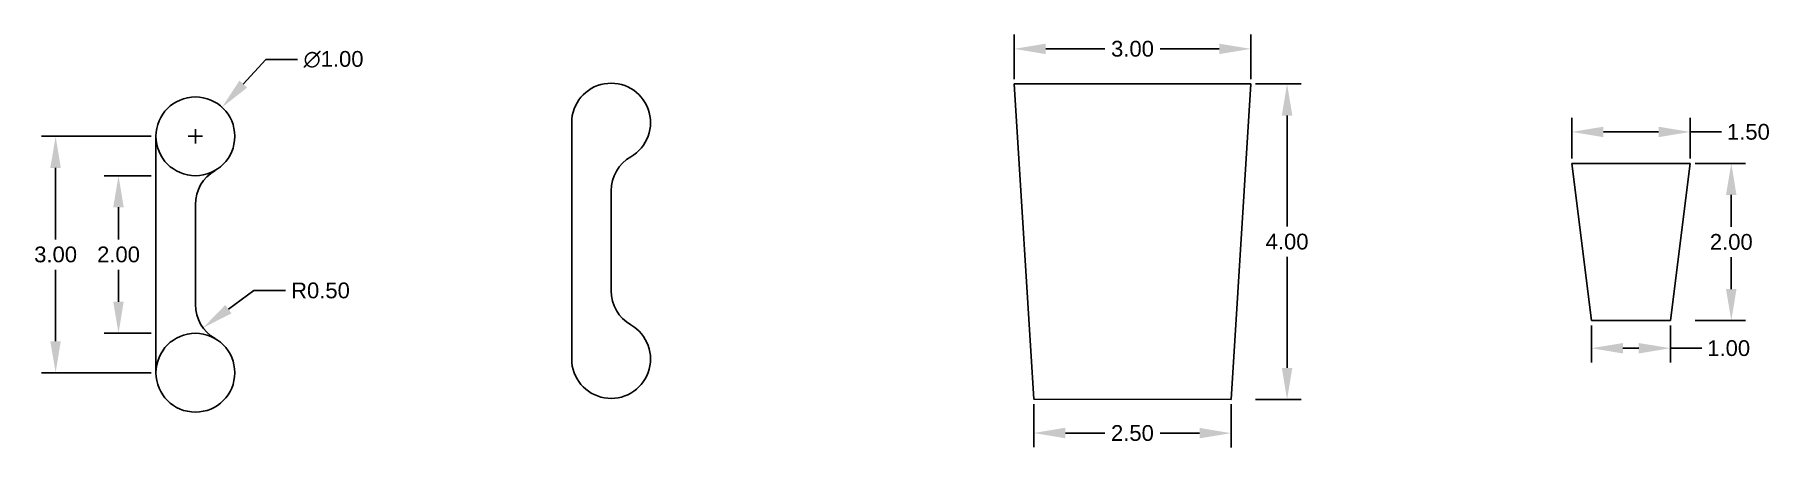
# Model space of a CAD drawing. Header units: centimetres. Extents: x 2.9 to 24.9, y 1 to 6.2.
import ezdxf

# ---------------------------------------------------------------- set-up
doc = ezdxf.new("R2010")
doc.units = ezdxf.units.CM
doc.layers.add('Cotare', color=3, linetype='Continuous')
doc.layers.add('Picior pliant', color=141, linetype='Continuous')
doc.styles.get("Standard").update_dxf_attribs({"font": 'arial.ttf'})
doc.dimstyles.get("Standard").update_dxf_attribs({"dimtxt": 0.2, "dimasz": 0.4, "dimexe": 0.18, "dimexo": 0.0625, "dimgap": 0.09, "dimtad": 0, "dimtih": 1, "dimtoh": 1, "dimzin": 0, "dimdsep": 46, "dimtxsty": 'Standard', "dimcen": 0.09, "dimadec": 0, "dimazin": 0, "dimtfac": 1, "dimtofl": 0, "dimtmove": 0, "dimatfit": 3, "dimfxl": 1, "dimtolj": 1, "dimtzin": 0, "dimarcsym": 0})

# ---------------------------------------------------------------- blocks, each defined once
blk = doc.blocks.new('*D1')
at = {"layer": 'Cotare', "color": 0, "lineweight": -2, "transparency": 16777216}
for p, q in [((4.339, 4.925), (2.948, 4.925)), ((3.128, 4.525), (3.128, 3.617)), ((3.128, 2.325), (3.128, 3.232)), ((4.339, 1.925), (2.948, 1.925))]:
    blk.add_line(p, q, dxfattribs=at)
at = {"layer": 'Cotare', "color": 0, "transparency": 16777216}
for points in [[(3.061, 4.525), (3.194, 4.525), (3.128, 4.925)], [(3.061, 2.325), (3.194, 2.325), (3.128, 1.925)]]:
    blk.add_solid(points, dxfattribs=at)
at = {"layer": 'Defpoints', "color": 0, "transparency": 16777216}
for p in [(4.401, 4.925), (3.128, 1.925), (4.401, 1.925)]:
    blk.add_point(p, dxfattribs=at)
at = {"layer": 'Cotare', "color": 0, "transparency": 16777216, "insert": (3.128, 3.425), "char_height": 0.2, "attachment_point": 5}
blk.add_mtext('\\A1;3.00', dxfattribs=at)
blk = doc.blocks.new('*D2')
at = {"layer": 'Cotare', "color": 0, "lineweight": -2, "transparency": 16777216}
for p, q in [((5.796, 5.901), (5.509, 5.588)), ((6.196, 5.901), (5.796, 5.901)), ((4.811, 4.925), (4.991, 4.925)), ((4.901, 4.835), (4.901, 5.015))]:
    blk.add_line(p, q, dxfattribs=at)
at = {"layer": 'Cotare', "color": 0, "transparency": 16777216}
blk.add_solid([(5.46, 5.633), (5.558, 5.543), (5.239, 5.293)], dxfattribs=at)
at = {"layer": 'Defpoints', "color": 0, "transparency": 16777216}
for p in [(5.239, 5.293), (4.563, 4.556)]:
    blk.add_point(p, dxfattribs=at)
at = {"layer": 'Cotare', "color": 0, "transparency": 16777216, "insert": (6.654, 5.901), "char_height": 0.2, "attachment_point": 5}
blk.add_mtext('\\A1;∅1.00', dxfattribs=at)
blk = doc.blocks.new('*D3')
at = {"layer": 'Cotare', "color": 0, "lineweight": -2, "transparency": 16777216}
for p, q in [((5.643, 2.968), (5.32, 2.731)), ((6.043, 2.968), (5.643, 2.968))]:
    blk.add_line(p, q, dxfattribs=at)
at = {"layer": 'Cotare', "color": 0, "transparency": 16777216}
blk.add_solid([(5.281, 2.785), (5.36, 2.678), (4.998, 2.495)], dxfattribs=at)
at = {"layer": 'Defpoints', "color": 0, "transparency": 16777216}
for p in [(5.401, 2.791), (4.998, 2.495)]:
    blk.add_point(p, dxfattribs=at)
at = {"layer": 'Cotare', "color": 0, "transparency": 16777216, "insert": (6.488, 2.968), "char_height": 0.2, "attachment_point": 5}
blk.add_mtext('\\A1;R0.50', dxfattribs=at)
blk = doc.blocks.new('*D4')
at = {"layer": 'Cotare', "color": 0, "lineweight": -2, "transparency": 16777216}
for p, q in [((4.339, 4.425), (3.746, 4.425)), ((3.926, 4.025), (3.926, 3.617)), ((3.926, 2.825), (3.926, 3.232)), ((4.339, 2.425), (3.746, 2.425))]:
    blk.add_line(p, q, dxfattribs=at)
at = {"layer": 'Cotare', "color": 0, "transparency": 16777216}
for points in [[(3.859, 4.025), (3.992, 4.025), (3.926, 4.425)], [(3.859, 2.825), (3.992, 2.825), (3.926, 2.425)]]:
    blk.add_solid(points, dxfattribs=at)
at = {"layer": 'Defpoints', "color": 0, "transparency": 16777216}
for p in [(4.401, 4.425), (3.926, 2.425), (4.401, 2.425)]:
    blk.add_point(p, dxfattribs=at)
at = {"layer": 'Cotare', "color": 0, "transparency": 16777216, "insert": (3.926, 3.425), "char_height": 0.2, "attachment_point": 5}
blk.add_mtext('\\A1;2.00', dxfattribs=at)
blk = doc.blocks.new('*D7')
at = {"layer": 'Cotare', "color": 0, "lineweight": -2, "transparency": 16777216}
for p, q in [((15.538, 1.526), (15.537, 0.98)), ((18.039, 1.524), (18.039, 0.978)), ((15.937, 1.16), (16.437, 1.16)), ((17.639, 1.159), (17.139, 1.159))]:
    blk.add_line(p, q, dxfattribs=at)
at = {"layer": 'Cotare', "color": 0, "transparency": 16777216}
for points in [[(15.937, 1.227), (15.937, 1.093), (15.537, 1.16)], [(17.639, 1.225), (17.639, 1.092), (18.039, 1.158)]]:
    blk.add_solid(points, dxfattribs=at)
at = {"layer": 'Defpoints', "color": 0, "transparency": 16777216}
for p in [(15.538, 1.588), (18.039, 1.587), (18.039, 1.158)]:
    blk.add_point(p, dxfattribs=at)
at = {"layer": 'Cotare', "color": 0, "transparency": 16777216, "insert": (16.788, 1.159), "char_height": 0.2, "attachment_point": 5}
blk.add_mtext('\\A1;2.50', dxfattribs=at)
blk = doc.blocks.new('*D8')
at = {"layer": 'Cotare', "color": 0, "lineweight": -2, "transparency": 16777216}
for p, q in [((15.289, 5.651), (15.289, 6.215)), ((18.289, 5.651), (18.289, 6.215)), ((15.689, 6.035), (16.439, 6.035)), ((17.889, 6.035), (17.138, 6.035))]:
    blk.add_line(p, q, dxfattribs=at)
at = {"layer": 'Cotare', "color": 0, "transparency": 16777216}
for points in [[(15.689, 6.101), (15.689, 5.968), (15.289, 6.035)], [(17.889, 6.101), (17.889, 5.968), (18.289, 6.035)]]:
    blk.add_solid(points, dxfattribs=at)
at = {"layer": 'Defpoints', "color": 0, "transparency": 16777216}
for p in [(18.289, 6.035), (15.289, 5.589), (18.289, 5.589)]:
    blk.add_point(p, dxfattribs=at)
at = {"layer": 'Cotare', "color": 0, "transparency": 16777216, "insert": (16.789, 6.035), "char_height": 0.2, "attachment_point": 5}
blk.add_mtext('\\A1;3.00', dxfattribs=at)
blk = doc.blocks.new('*D9')
at = {"layer": 'Cotare', "color": 0, "lineweight": -2, "transparency": 16777216}
for p, q in [((18.351, 5.589), (18.93, 5.589)), ((18.75, 5.189), (18.75, 3.78)), ((18.75, 1.986), (18.75, 3.395)), ((18.351, 1.586), (18.93, 1.586))]:
    blk.add_line(p, q, dxfattribs=at)
at = {"layer": 'Cotare', "color": 0, "transparency": 16777216}
for points in [[(18.683, 5.189), (18.817, 5.189), (18.75, 5.589)], [(18.683, 1.986), (18.817, 1.986), (18.75, 1.586)]]:
    blk.add_solid(points, dxfattribs=at)
at = {"layer": 'Defpoints', "color": 0, "transparency": 16777216}
for p in [(18.289, 5.589), (18.289, 1.586), (18.75, 1.586)]:
    blk.add_point(p, dxfattribs=at)
at = {"layer": 'Cotare', "color": 0, "transparency": 16777216, "insert": (18.75, 3.588), "char_height": 0.2, "attachment_point": 5}
blk.add_mtext('\\A1;4.00', dxfattribs=at)
blk = doc.blocks.new('*D10')
at = {"layer": 'Cotare', "color": 0, "lineweight": -2, "transparency": 16777216}
for p, q in [((22.362, 4.644), (22.362, 5.161)), ((23.862, 4.644), (23.862, 5.161)), ((22.762, 4.981), (23.462, 4.981)), ((23.862, 4.981), (24.262, 4.981))]:
    blk.add_line(p, q, dxfattribs=at)
at = {"layer": 'Cotare', "color": 0, "transparency": 16777216}
for points in [[(22.762, 5.047), (22.762, 4.914), (22.362, 4.981)], [(23.462, 5.047), (23.462, 4.914), (23.862, 4.981)]]:
    blk.add_solid(points, dxfattribs=at)
at = {"layer": 'Defpoints', "color": 0, "transparency": 16777216}
for p in [(23.862, 4.981), (22.362, 4.582), (23.862, 4.582)]:
    blk.add_point(p, dxfattribs=at)
at = {"layer": 'Cotare', "color": 0, "transparency": 16777216, "insert": (24.602, 4.981), "char_height": 0.2, "attachment_point": 5}
blk.add_mtext('\\A1;1.50', dxfattribs=at)
blk = doc.blocks.new('*D11')
at = {"layer": 'Cotare', "color": 0, "lineweight": -2, "transparency": 16777216}
for p, q in [((22.61, 2.524), (22.61, 2.056)), ((23.612, 2.524), (23.612, 2.056)), ((23.01, 2.236), (23.212, 2.236)), ((23.612, 2.236), (24.012, 2.236))]:
    blk.add_line(p, q, dxfattribs=at)
at = {"layer": 'Cotare', "color": 0, "transparency": 16777216}
for points in [[(23.01, 2.302), (23.01, 2.169), (22.61, 2.236)], [(23.212, 2.302), (23.212, 2.169), (23.612, 2.236)]]:
    blk.add_solid(points, dxfattribs=at)
at = {"layer": 'Defpoints', "color": 0, "transparency": 16777216}
for p in [(22.61, 2.587), (23.612, 2.587), (23.612, 2.236)]:
    blk.add_point(p, dxfattribs=at)
at = {"layer": 'Cotare', "color": 0, "transparency": 16777216, "insert": (24.352, 2.236), "char_height": 0.2, "attachment_point": 5}
blk.add_mtext('\\A1;1.00', dxfattribs=at)
blk = doc.blocks.new('*D12')
at = {"layer": 'Cotare', "color": 0, "lineweight": -2, "transparency": 16777216}
for p, q in [((23.925, 4.582), (24.565, 4.582)), ((24.385, 4.182), (24.385, 3.776)), ((24.385, 2.986), (24.385, 3.392)), ((23.925, 2.586), (24.565, 2.586))]:
    blk.add_line(p, q, dxfattribs=at)
at = {"layer": 'Cotare', "color": 0, "transparency": 16777216}
for points in [[(24.318, 4.182), (24.451, 4.182), (24.385, 4.582)], [(24.318, 2.986), (24.451, 2.986), (24.385, 2.586)]]:
    blk.add_solid(points, dxfattribs=at)
at = {"layer": 'Defpoints', "color": 0, "transparency": 16777216}
for p in [(23.862, 4.582), (23.862, 2.586), (24.385, 2.586)]:
    blk.add_point(p, dxfattribs=at)
at = {"layer": 'Cotare', "color": 0, "transparency": 16777216, "insert": (24.385, 3.584), "char_height": 0.2, "attachment_point": 5}
blk.add_mtext('\\A1;2.00', dxfattribs=at)

msp = doc.modelspace()

# ---------------------------------------------------------------- linework, layer by layer
at = {"layer": 'Picior pliant'}
for p, q in [((15.289, 5.589), (18.289, 5.589)), ((15.289, 5.589), (15.538, 1.588)), ((18.289, 5.589), (18.039, 1.587)), ((4.401, 4.925), (4.401, 1.925)), ((22.362, 4.582), (23.862, 4.582)), ((22.362, 4.582), (22.61, 2.587)), ((23.862, 4.582), (23.612, 2.586)), ((4.901, 4.059), (4.901, 2.791)), ((22.61, 2.587), (23.612, 2.586)), ((15.538, 1.588), (18.039, 1.587))]:
    msp.add_line(p, q, dxfattribs=at)
msp.add_lwpolyline([(10.425, 4.666, 0.267949), (10.175, 4.233), (10.175, 2.965, 0.267949), (10.425, 2.532, -1.732051), (9.675, 2.099), (9.675, 5.099, -1.732051)], format="xyb", close=True, dxfattribs=at)
for centre in [(4.901, 4.925), (4.901, 1.925)]:
    msp.add_circle(centre, 0.5, dxfattribs=at)
for centre, start, end in [((5.401, 4.059), 120, 180), ((5.401, 2.791), 180, 240)]:
    msp.add_arc(centre, 0.5, start, end, dxfattribs=at)

# ---------------------------------------------------------------- dimensions: what is measured, and where the dimension line sits
at = {"layer": 'Cotare'}
for p1, p2, distance, picture, middle in [((15.289, 5.589), (18.289, 5.589), 0.446, '*D8', (16.789, 6.035)), ((18.289, 5.589), (18.289, 1.586), 0.461, '*D9', (18.75, 3.588)), ((22.362, 4.582), (23.862, 4.582), 0.399, '*D10', (24.602, 4.981)), ((4.401, 4.425), (4.401, 2.425), -0.475, '*D4', (3.926, 3.425)), ((23.862, 4.582), (23.862, 2.586), 0.522, '*D12', (24.385, 3.584)), ((22.61, 2.587), (23.612, 2.587), -0.351, '*D11', (24.352, 2.236)), ((15.538, 1.588), (18.039, 1.587), -0.428, '*D7', (16.788, 1.159))]:
    dim = msp.add_aligned_dim(p1=p1, p2=p2, distance=distance, dimstyle='Standard', dxfattribs=at)
    dim.commit()
    dim.dimension.update_dxf_attribs({"geometry": picture, "text_midpoint": middle})
dim = msp.add_diameter_dim_2p(p1=(4.563, 4.556), p2=(5.239, 5.293), dimstyle='Standard', dxfattribs=at)
dim.commit()
dim.dimension.update_dxf_attribs({"geometry": '*D2', "text_midpoint": (6.654, 5.901), "dimtype": 163})
dim = msp.add_linear_dim(base=(3.128, 1.925), p1=(4.401, 4.925), p2=(4.401, 1.925), angle=90, dimstyle='Standard', dxfattribs=at)
dim.commit()
dim.dimension.update_dxf_attribs({"geometry": '*D1', "text_midpoint": (3.128, 3.425), "dimtype": 160})
dim = msp.add_radius_dim(center=(5.401, 2.791), mpoint=(4.998, 2.495), dimstyle='Standard', dxfattribs=at)
dim.commit()
dim.dimension.update_dxf_attribs({"geometry": '*D3', "text_midpoint": (6.488, 2.968), "dimtype": 164})

doc.saveas('drawing.dxf')
